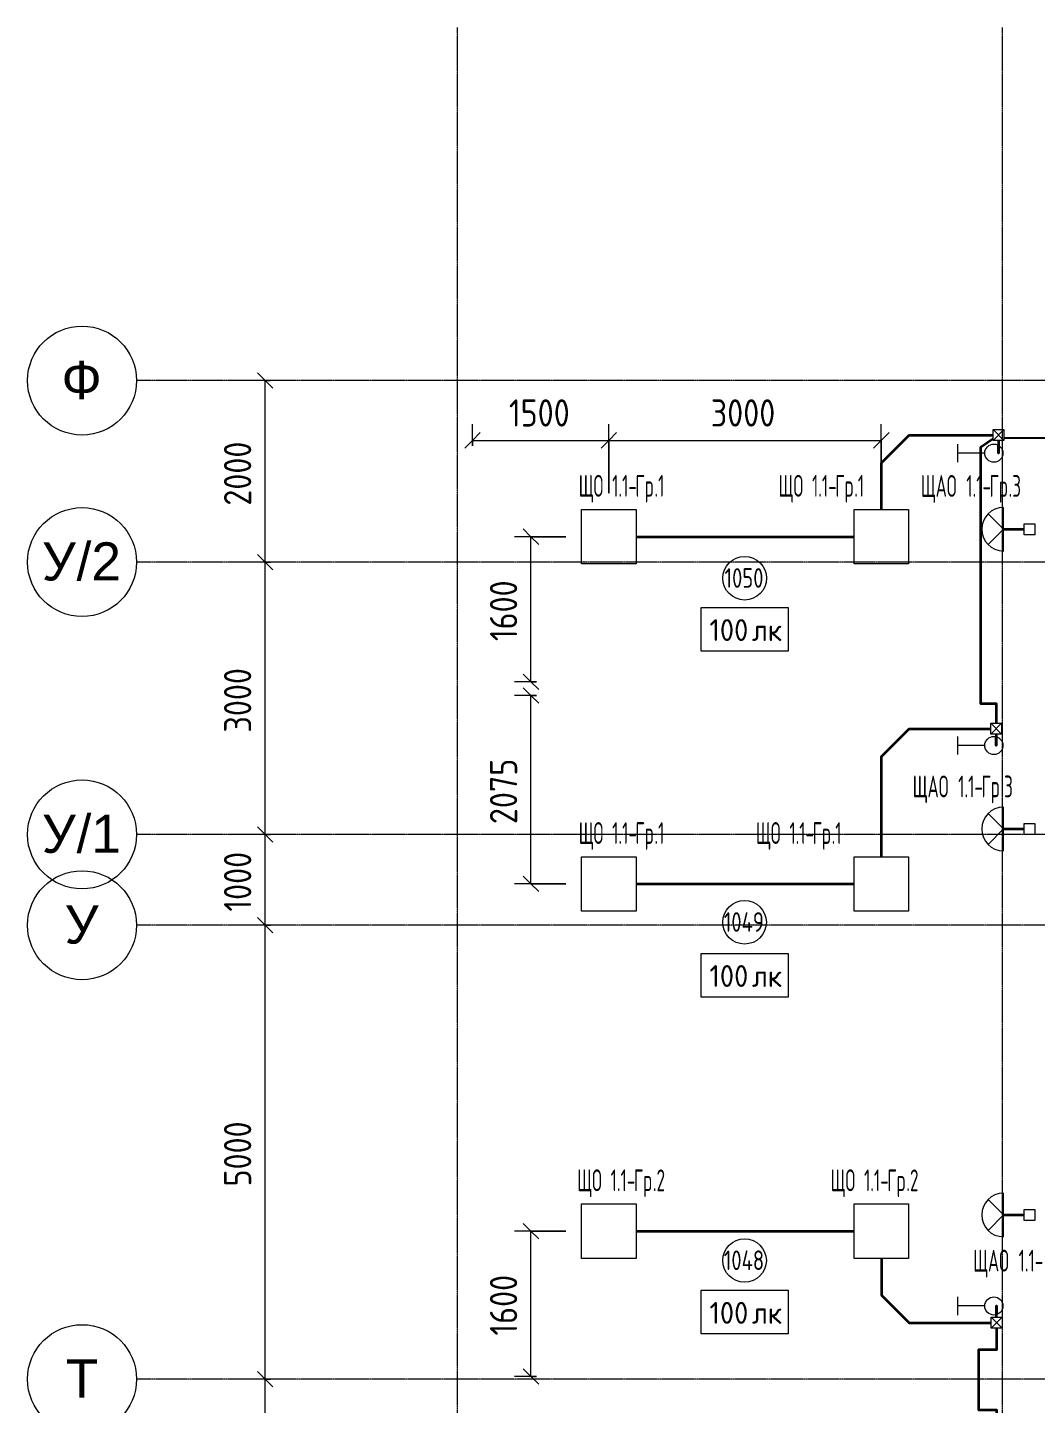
# Model space of a CAD drawing. Header units: millimetres. Extents: x -4730 to 98194, y -4296 to 93388.
# Drawn here: x -4730 to 6378, y 78221 to 93388 of the extents above; entities that cross this region are included whole.
import ezdxf

# ---------------------------------------------------------------- set-up
doc = ezdxf.new("R2010")
doc.units = ezdxf.units.MM
doc.linetypes.add('Линия сетки', pattern=[22.225, 12.7, -3.175, 3.175, -3.175])
doc.layers.add('Короба', color=7, linetype='Continuous', lineweight=25, true_color=0x008000)
doc.layers.add('Типовые аннотации', color=5, linetype='Continuous', lineweight=18, true_color=0x0000ff)
for name, color, linetype, lineweight in [('Марки помещений', 7, 'Continuous', 9), ('Марки силовых электроприборов', 7, 'Continuous', 9), ('Оси', 7, 'Continuous', 9), ('Провода', 7, 'Continuous', 35), ('Размеры', 7, 'Continuous', 9), ('Размеры-120', 7, 'Continuous', 9)]:
    doc.layers.add(name, color=color, linetype=linetype, lineweight=lineweight)
doc.styles.add('Arial_1', font='arial.ttf', dxfattribs={"height": 420})
doc.styles.add('GOST Common', font='GOST_Common.ttf', dxfattribs={"width": 0.6, "height": 240})
doc.styles.add('GOST Common_1', font='GOST_Common.ttf', dxfattribs={"width": 0.9, "height": 300})
doc.styles.add('GOST Common_2', font='GOST_Common.ttf', dxfattribs={"height": 240})
doc.styles.add('GOST Common_3', font='GOST_Common.ttf', dxfattribs={"width": 0.8, "height": 216})
doc.dimstyles.new('ADSK_Проверочный', dxfattribs={"dimscale": 304.8, "dimtxt": 301.714499, "dimasz": 0.556693, "dimexe": 0.590551, "dimexo": 0.590551, "dimgap": 0.19685, "dimtad": 1, "dimdec": 3, "dimrnd": 0.001, "dimdsep": 46, "dimtxsty": 'GOST Common_1', "dimblk1": 'OBLIQUE', "dimblk2": 'OBLIQUE', "dimsah": 1, "dimcen": 0.09, "dimazin": 0, "dimtfac": 1, "dimtdec": 4, "dimtix": 1, "dimtmove": 0, "dimatfit": 3, "dimfxl": 1, "dimtvp": 1, "dimtolj": 1, "dimtzin": 0, "dimarcsym": 2})

# ---------------------------------------------------------------- blocks, each defined once
blk = doc.blocks.new('Ось сетки - Заголовок сетки - Окружность 5 мм-1145995-1-й этаж')
at = {"layer": 'Оси'}
blk.add_circle((0, 0), 5, dxfattribs=at)
blk = doc.blocks.new('DIMBLOCK40-1-й этаж')
at = {"layer": 'Размеры-120'}
for p, q in [((-2115, 78500), (-2200, 78585)), ((-2055, 78500), (-2295, 78500)), ((-2115, 72500), (-2115, 78500)), ((-2115, 78500), (-2030, 78415)), ((-2115, 78500), (-2055, 78500)), ((-2055, 72500), (-2295, 72500)), ((-2115, 72500), (-2200, 72585)), ((-2115, 72500), (-2030, 72415)), ((-2115, 72500), (-2055, 72500))]:
    blk.add_line(p, q, dxfattribs=at)
at = {"layer": 'Размеры-120', "color": 0, "insert": (-2567, 75122), "char_height": 300, "width": 908.21, "attachment_point": 1, "rotation": 90, "line_spacing_factor": 1.022761, "style": 'GOST Common_1'}
blk.add_mtext('6000', dxfattribs=at)
blk = doc.blocks.new('_Oblique')
at = {"color": 0, "linetype": 'ByBlock', "lineweight": -2}
blk.add_line((-0.5, -0.5), (0.5, 0.5), dxfattribs=at)
blk = doc.blocks.new('DIMBLOCK41-1-й этаж')
at = {"layer": 'Размеры-120'}
for p, q in [((-2115, 83500), (-2200, 83585)), ((-2055, 83500), (-2295, 83500)), ((-2115, 78500), (-2115, 83500)), ((-2115, 83500), (-2030, 83415)), ((-2115, 83500), (-2055, 83500)), ((-2115, 78500), (-2200, 78585)), ((-2055, 78500), (-2295, 78500)), ((-2115, 78500), (-2030, 78415)), ((-2115, 78500), (-2055, 78500))]:
    blk.add_line(p, q, dxfattribs=at)
at = {"layer": 'Размеры-120', "color": 0, "insert": (-2567, 80622), "char_height": 300, "width": 908.21, "attachment_point": 1, "rotation": 90, "line_spacing_factor": 1.022761, "style": 'GOST Common_1'}
blk.add_mtext('5000', dxfattribs=at)
blk = doc.blocks.new('DIMBLOCK42-1-й этаж')
at = {"layer": 'Размеры-120'}
for p, q in [((-2055, 84500), (-2295, 84500)), ((-2115, 84500), (-2200, 84585)), ((-2115, 83500), (-2115, 84500)), ((-2115, 84500), (-2030, 84415)), ((-2115, 84500), (-2055, 84500)), ((-2115, 83500), (-2200, 83585)), ((-2055, 83500), (-2295, 83500)), ((-2115, 83500), (-2030, 83415)), ((-2115, 83500), (-2055, 83500))]:
    blk.add_line(p, q, dxfattribs=at)
at = {"layer": 'Размеры-120', "color": 0, "insert": (-2567, 83650), "char_height": 300, "width": 840.71, "attachment_point": 1, "rotation": 90, "line_spacing_factor": 1.022761, "style": 'GOST Common_1'}
blk.add_mtext('1000', dxfattribs=at)
blk = doc.blocks.new('DIMBLOCK43-1-й этаж')
at = {"layer": 'Размеры-120'}
for p, q in [((-2115, 87500), (-2200, 87585)), ((-2055, 87500), (-2295, 87500)), ((-2115, 84500), (-2115, 87500)), ((-2115, 87500), (-2030, 87415)), ((-2115, 87500), (-2055, 87500)), ((-2055, 84500), (-2295, 84500)), ((-2115, 84500), (-2200, 84585)), ((-2115, 84500), (-2030, 84415)), ((-2115, 84500), (-2055, 84500))]:
    blk.add_line(p, q, dxfattribs=at)
at = {"layer": 'Размеры-120', "color": 0, "insert": (-2567, 85622), "char_height": 300, "width": 908.21, "attachment_point": 1, "rotation": 90, "line_spacing_factor": 1.022761, "style": 'GOST Common_1'}
blk.add_mtext('3000', dxfattribs=at)
blk = doc.blocks.new('DIMBLOCK44-1-й этаж')
at = {"layer": 'Размеры-120'}
for p, q in [((-2055, 89500), (-2295, 89500)), ((-2115, 89500), (-2200, 89585)), ((-2115, 87500), (-2115, 89500)), ((-2115, 89500), (-2030, 89415)), ((-2115, 89500), (-2055, 89500)), ((-2115, 87500), (-2200, 87585)), ((-2055, 87500), (-2295, 87500)), ((-2115, 87500), (-2030, 87415)), ((-2115, 87500), (-2055, 87500))]:
    blk.add_line(p, q, dxfattribs=at)
at = {"layer": 'Размеры-120', "color": 0, "insert": (-2567, 88122), "char_height": 300, "width": 908.21, "attachment_point": 1, "rotation": 90, "line_spacing_factor": 1.022761, "style": 'GOST Common_1'}
blk.add_mtext('2000', dxfattribs=at)
blk = doc.blocks.new('ADSK_Марка_Помещение_1_ГОСТ21-501-2011 - Номер-85995-1-й этаж')
at = {"layer": 'Марки помещений'}
blk.add_circle((0, 0), 2, dxfattribs=at)
blk = doc.blocks.new('DIMBLOCK45-1-й этаж')
at = {"layer": 'Размеры-120'}
for p, q in [((1670, 88258), (1670, 89021)), ((1670, 88841), (1755, 88926)), ((4670, 88258), (4670, 89021)), ((4670, 88841), (4755, 88926)), ((1670, 88841), (1585, 88756)), ((1670, 88841), (4670, 88841)), ((1670, 88841), (1670, 88258)), ((4670, 88841), (4585, 88756)), ((4670, 88841), (4670, 88258))]:
    blk.add_line(p, q, dxfattribs=at)
at = {"layer": 'Размеры-120', "color": 0, "insert": (2792, 89293), "char_height": 300, "width": 908.21, "attachment_point": 1, "line_spacing_factor": 1.022761, "style": 'GOST Common_1'}
blk.add_mtext('3000', dxfattribs=at)
blk = doc.blocks.new('DIMBLOCK46-1-й этаж')
at = {"layer": 'Размеры-120'}
for p, q in [((813, 87780), (728, 87865)), ((1195, 87780), (633, 87780)), ((813, 86180), (813, 87780)), ((813, 87780), (898, 87695)), ((813, 87780), (1195, 87780)), ((873, 86180), (633, 86180)), ((813, 86180), (728, 86265)), ((813, 86180), (898, 86095)), ((813, 86180), (873, 86180))]:
    blk.add_line(p, q, dxfattribs=at)
at = {"layer": 'Размеры-120', "color": 0, "insert": (361, 86630), "char_height": 300, "width": 840.71, "attachment_point": 1, "rotation": 90, "line_spacing_factor": 1.022761, "style": 'GOST Common_1'}
blk.add_mtext('1600', dxfattribs=at)
blk = doc.blocks.new('DIMBLOCK47-1-й этаж')
at = {"layer": 'Размеры-120'}
for p, q in [((170, 88781), (170, 89021)), ((170, 88841), (255, 88926)), ((1670, 88258), (1670, 89021)), ((1670, 88841), (1755, 88926)), ((170, 88841), (85, 88756)), ((170, 88841), (1670, 88841)), ((170, 88841), (170, 88781)), ((1670, 88841), (1585, 88756)), ((1670, 88841), (1670, 88258))]:
    blk.add_line(p, q, dxfattribs=at)
at = {"layer": 'Размеры-120', "color": 0, "insert": (570, 89293), "char_height": 300, "width": 840.71, "attachment_point": 1, "line_spacing_factor": 1.022761, "style": 'GOST Common_1'}
blk.add_mtext('1500', dxfattribs=at)
blk = doc.blocks.new('DIMBLOCK48-1-й этаж')
at = {"layer": 'Размеры-120'}
for p, q in [((873, 86030), (633, 86030)), ((813, 86030), (728, 86115)), ((813, 83955), (813, 86030)), ((813, 86030), (898, 85945)), ((813, 86030), (873, 86030)), ((813, 83955), (728, 84040)), ((1195, 83955), (633, 83955)), ((813, 83955), (898, 83870)), ((813, 83955), (1195, 83955))]:
    blk.add_line(p, q, dxfattribs=at)
at = {"layer": 'Размеры-120', "color": 0, "insert": (361, 84614), "char_height": 300, "width": 908.21, "attachment_point": 1, "rotation": 90, "line_spacing_factor": 1.022761, "style": 'GOST Common_1'}
blk.add_mtext('2075', dxfattribs=at)
blk = doc.blocks.new('DIMBLOCK49-1-й этаж')
at = {"layer": 'Размеры-120'}
for p, q in [((1195, 80130), (633, 80130)), ((813, 80130), (728, 80215)), ((813, 78530), (813, 80130)), ((813, 80130), (898, 80045)), ((813, 80130), (1195, 80130)), ((813, 78530), (728, 78615)), ((873, 78530), (633, 78530)), ((813, 78530), (898, 78445)), ((813, 78530), (873, 78530))]:
    blk.add_line(p, q, dxfattribs=at)
at = {"layer": 'Размеры-120', "color": 0, "insert": (361, 78980), "char_height": 300, "width": 840.71, "attachment_point": 1, "rotation": 90, "line_spacing_factor": 1.022761, "style": 'GOST Common_1'}
blk.add_mtext('1600', dxfattribs=at)
blk = doc.blocks.new('Морка помещения_освещённость_ - Морка помещения_освещённость_-1484368-1-й этаж')
at = {"layer": 'Марки помещений', "color": 190, "true_color": 0x8000ff}
for p, q in [((-4, 0), (-4, 4)), ((-4, 4), (4, 4)), ((4, 4), (4, 0)), ((4, 0), (-4, 0))]:
    blk.add_line(p, q, dxfattribs=at)

msp = doc.modelspace()

# ---------------------------------------------------------------- linework, layer by layer
at = {"layer": 'Короба'}
msp.add_line((6020, 88868.5), (6500, 88868.5), dxfattribs=at)
at = {"layer": 'Оси', "linetype": 'Линия сетки'}
for p, q in [((0, 93388.3703), (0, -3096.3487)), ((6000, 93388.3703), (6000, -3096.3487)), ((98194.2682, 89500), (-3530.0173, 89500)), ((98194.2682, 87500), (-3530.0173, 87500)), ((98194.2682, 84500), (-3530.0173, 84500)), ((98194.2682, 83500), (-3530.0173, 83500)), ((98194.2682, 78500), (-3530.0173, 78500))]:
    msp.add_line(p, q, dxfattribs=at)
at = {"layer": 'Провода'}
for p, q in [((6015, 87862.0378), (6241.2352, 87862.0372)), ((1970, 87780), (4370, 87780)), ((6015, 84560.0006), (6241.2352, 84560)), ((1970, 83955), (4370, 83955)), ((6015, 80308.6839), (6241.2352, 80308.6833)), ((1970, 80130), (4370, 80130))]:
    msp.add_line(p, q, dxfattribs=at)
at = {"layer": 'Провода', "flags": 128}
for points in [[(4670.6064, 88080), (4671.6479, 88595.2027), (4977.064, 88900.0016), (5900, 88900.0001)], [(5900, 88857.9892), (5763.3987, 88762.3437), (5763.3987, 85942.3437), (5934.9952, 85942.3437), (5934.999, 85725)], [(5959.9986, 88840), (5959.9952, 88700), (5959.9952, 88786.2307)], [(4670.3972, 84255), (4671.8604, 85360.2023), (4977.064, 85665.0016), (5875, 85665.0001)], [(5934.9984, 85605), (5934.9952, 85480), (5934.9952, 85576.6575)], [(4670.6734, 79830), (4671.5799, 79426.1321), (4977.064, 79121.3324), (5880, 79121.3309)], [(5939.9984, 79181.3308), (5939.9952, 79306.1618), (5939.9952, 79210.971)], [(5939.999, 79061.3308), (5939.9952, 78821.3329), (5739.9952, 78821.3329), (5739.9952, 78161.3329), (5939.9952, 78161.3329), (5939.9991, 77901.3308)]]:
    msp.add_lwpolyline(points, dxfattribs=at)
at = {"layer": 'Типовые аннотации', "color": 7}
for p, q in [((5900, 88960), (6020, 88960)), ((5900, 88840), (5900, 88960)), ((5900, 88960), (6020, 88840)), ((5900, 88840), (6020, 88960)), ((6020, 88960), (6020, 88840)), ((6020, 88840), (5900, 88840)), ((5875, 85725), (5995, 85725)), ((5875, 85605), (5875, 85725)), ((5875, 85725), (5995, 85605)), ((5875, 85605), (5995, 85725)), ((5995, 85725), (5995, 85605)), ((5995, 85605), (5875, 85605)), ((5880, 79181.3308), (6000, 79181.3308)), ((5880, 79061.3308), (5880, 79181.3308)), ((5880, 79181.3308), (6000, 79061.3308)), ((5880, 79061.3308), (6000, 79181.3308)), ((6000, 79181.3308), (6000, 79061.3308)), ((6000, 79061.3308), (5880, 79061.3308))]:
    msp.add_line(p, q, dxfattribs=at)
at = {"layer": 'Типовые аннотации'}
for p, q in [((5509.3567, 88800), (5509.3567, 88600)), ((5809.3567, 88700), (5509.3567, 88700)), ((1370, 88080), (1970, 88080)), ((1370, 87480), (1370, 88080)), ((1970, 88080), (1970, 87480)), ((4370, 88080), (4970, 88080)), ((4370, 87480), (4370, 88080)), ((4970, 88080), (4970, 87480)), ((1970, 87480), (1370, 87480)), ((4970, 87480), (4370, 87480)), ((5509.3567, 85580), (5509.3567, 85380)), ((5809.3567, 85480), (5509.3567, 85480)), ((1370, 84255), (1970, 84255)), ((1370, 83655), (1370, 84255)), ((1970, 84255), (1970, 83655)), ((4370, 84255), (4970, 84255)), ((4370, 83655), (4370, 84255)), ((4970, 84255), (4970, 83655)), ((1970, 83655), (1370, 83655)), ((4970, 83655), (4370, 83655)), ((1370, 80430), (1970, 80430)), ((1370, 79830), (1370, 80430)), ((1970, 80430), (1970, 79830)), ((4370, 80430), (4970, 80430)), ((4370, 79830), (4370, 80430)), ((4970, 80430), (4970, 79830)), ((1970, 79830), (1370, 79830)), ((4970, 79830), (4370, 79830)), ((5509.3567, 79406.1618), (5509.3567, 79206.1618)), ((5809.3567, 79306.1618), (5509.3567, 79306.1618))]:
    msp.add_line(p, q, dxfattribs=at)
at = {"layer": 'Типовые аннотации', "color": 1, "true_color": 0xff0000}
for p, q in [((6015, 87862.0372), (5845.2944, 88031.7429)), ((6015, 87622.0372), (6015, 88102.0372)), ((6015, 87862.0372), (5845.2944, 87692.3316)), ((6241.2352, 87922.0372), (6361.2352, 87922.0372)), ((6241.2352, 87802.0372), (6241.2352, 87922.0372)), ((6361.2352, 87922.0372), (6361.2352, 87802.0372)), ((6361.2352, 87802.0372), (6241.2352, 87802.0372)), ((6015, 84320), (6015, 84800)), ((6015, 84560), (5845.2944, 84729.7056)), ((6015, 84560), (5845.2944, 84390.2944)), ((6241.2352, 84620), (6361.2352, 84620)), ((6241.2352, 84500), (6241.2352, 84620)), ((6361.2352, 84500), (6241.2352, 84500)), ((6361.2352, 84620), (6361.2352, 84500)), ((6015, 80068.6833), (6015, 80548.6833)), ((6015, 80308.6833), (5845.2944, 80478.3889)), ((6015, 80308.6833), (5845.2944, 80138.9777)), ((6241.2352, 80368.6833), (6361.2352, 80368.6833)), ((6241.2352, 80248.6833), (6241.2352, 80368.6833)), ((6361.2352, 80248.6833), (6241.2352, 80248.6833)), ((6361.2352, 80368.6833), (6361.2352, 80248.6833))]:
    msp.add_line(p, q, dxfattribs=at)
at = {"layer": 'Типовые аннотации'}
for centre in [(5909.3567, 88700), (5909.3567, 85480), (5909.3567, 79306.1618)]:
    msp.add_circle(centre, 100, dxfattribs=at)
at = {"layer": 'Типовые аннотации', "color": 1, "true_color": 0xff0000}
for centre in [(6015, 87862.0372), (6015, 84560), (6015, 80308.6833)]:
    msp.add_arc(centre, 240, 90, 270, dxfattribs=at)

# ---------------------------------------------------------------- block references
at = {"layer": 'Марки помещений', "xscale": 120, "yscale": 120, "zscale": 120}
for p in [(3165.4551, 87322.4212), (3164.173, 83532.5937), (3164.173, 79806.5697)]:
    msp.add_blockref('ADSK_Марка_Помещение_1_ГОСТ21-501-2011 - Номер-85995-1-й этаж', p, dxfattribs=at)
at = {"layer": 'Марки помещений', "color": 190, "true_color": 0x8000ff, "xscale": 120, "yscale": 120, "zscale": 120}
for p in [(3165.4551, 86519.5452), (3165.4551, 82709.0159), (3165.4551, 78998.3909)]:
    msp.add_blockref('Морка помещения_освещённость_ - Морка помещения_освещённость_-1484368-1-й этаж', p, dxfattribs=at)
at = {"layer": 'Оси', "xscale": 120, "yscale": 120, "zscale": 120, "rotation": 90}
for p in [(-4130.0173, 89500), (-4130.0173, 87500), (-4130.0173, 84500), (-4130.0173, 83500), (-4130.0173, 78500)]:
    msp.add_blockref('Ось сетки - Заголовок сетки - Окружность 5 мм-1145995-1-й этаж', p, dxfattribs=at)

# ---------------------------------------------------------------- texts
at = {"layer": 'Марки помещений', "char_height": 216, "attachment_point": 1, "style": 'GOST Common_3'}
for s, insert, width in [('1050', (2944.3391, 87433.2084), 546.4302), ('1049', (2936.3371, 83643.3809), 561.8226), ('1048', (2936.3371, 79917.3569), 561.8226)]:
    msp.add_mtext(s, dxfattribs=dict(at, insert=insert, width=width))
at = {"layer": 'Марки помещений', "color": 190, "true_color": 0x8000ff, "char_height": 240, "attachment_point": 1, "style": 'GOST Common_2'}
for s, insert, width in [('100', (2777.5712, 86871.2571), 567.59475), ('лк', (3245.8837, 86871.2571), 413.67075), ('100', (2777.5712, 83060.7279), 567.59475), ('лк', (3245.8837, 83060.7279), 413.67075), ('100', (2777.5712, 79350.1028), 567.59475), ('лк', (3245.8837, 79350.1028), 413.67075)]:
    msp.add_mtext(s, dxfattribs=dict(at, insert=insert, width=width))
at = {"layer": 'Марки силовых электроприборов', "char_height": 240, "attachment_point": 1, "style": 'GOST Common'}
for s, insert, width in [('ЩО', (1338.0853, 88460.1824), 340.55685), (' 1.1-', (1619.0728, 88460.1824), 415.5948), ('Гр', (1961.9728, 88460.1824), 253.9746), ('.1', (2171.5228, 88460.1824), 138.5316), ('ЩО', (3538.7026, 88460.1824), 340.55685), (' 1.1-', (3819.6901, 88460.1824), 415.5948), ('Гр', (4162.5901, 88460.1824), 253.9746), ('.1', (4372.1401, 88460.1824), 138.5316), ('ЩАО', (5104.4555, 88458.6339), 502.17705), (' 1.1-', (5518.793, 88458.6339), 415.5948), ('Гр', (5861.693, 88458.6339), 253.9746), ('.3', (6071.243, 88458.6339), 173.1645), ('ЩАО', (5015.0284, 85148.5681), 502.17705), (' 1.1-', (5429.3659, 85148.5681), 415.5948), ('Гр', (5772.2659, 85148.5681), 253.9746), ('.3', (5981.8159, 85148.5681), 173.1645), ('ЩО', (1338.0853, 84635.1824), 340.55685), (' 1.1-', (1619.0728, 84635.1824), 415.5948), ('Гр', (1961.9728, 84635.1824), 253.9746), ('.1', (2171.5228, 84635.1824), 138.5316), ('ЩО', (3289.5812, 84635.1824), 340.55685), (' 1.1-', (3570.5687, 84635.1824), 415.5948), ('Гр', (3913.4687, 84635.1824), 253.9746), ('.1', (4123.0187, 84635.1824), 138.5316), ('ЩО', (1321.5253, 80810.1824), 340.55685), (' 1.1-', (1602.5128, 80810.1824), 415.5948), ('Гр', (1945.4128, 80810.1824), 253.9746), ('.2', (2154.9628, 80810.1824), 178.93665), ('ЩО', (4111.4954, 80810.1824), 340.55685), (' 1.1-', (4392.4829, 80810.1824), 415.5948), ('Гр', (4735.3829, 80810.1824), 253.9746), ('.2', (4944.9329, 80810.1824), 178.93665), ('ЩАО', (5680.2768, 79924.9067), 502.17705), (' 1.1-', (6094.6143, 79924.9067), 415.5948)]:
    msp.add_mtext(s, dxfattribs=dict(at, insert=insert, width=width))
at = {"layer": 'Оси', "char_height": 420, "attachment_point": 1, "style": 'Arial_1'}
for s, insert, width in [('\\fArial|b0|i0|c204|p34|;Ф', (-4357.3219, 89717.441), 548.35425), ('\\fArial|b0|i0|c204|p34|;У', (-4571.5219, 87717.441), 461.772), ('/2', (-4190.5219, 87717.441), 606.07575), ('\\fArial|b0|i0|c204|p34|;У', (-4571.5219, 84717.441), 461.772), ('/1', (-4190.5219, 84717.441), 606.07575), ('\\fArial|b0|i0|c204|p34|;У', (-4321.3219, 83717.441), 461.772), ('\\fArial|b0|i0|c204|p34|;Т', (-4309.9219, 78717.441), 432.91125)]:
    msp.add_mtext(s, dxfattribs=dict(at, insert=insert, width=width))

# ---------------------------------------------------------------- dimensions: what is measured, and where the dimension line sits
at = {"layer": 'Размеры'}
for base, p1, p2, override, picture, middle in [((-2115.17, 89500), (-2235.1518, 87500), (-2235.1518, 89500), {"dimpost": '<>', "dimfxl": 2000}, 'DIMBLOCK44-1-й этаж', (-2325.17, 88500)), ((812.9523, 87780), (692.9704, 86180), (1374.764, 87780), {"dimpost": '<>', "dimfxl": 1739.207426}, 'DIMBLOCK46-1-й этаж', (602.9523, 86980)), ((-2115.17, 87500), (-2235.1518, 84500), (-2235.1518, 87500), {"dimpost": '<>', "dimfxl": 3000}, 'DIMBLOCK43-1-й этаж', (-2325.17, 86000)), ((812.9523, 86030), (1374.764, 83955), (692.9704, 86030), {"dimpost": '<>', "dimfxl": 2184.139984}, 'DIMBLOCK48-1-й этаж', (602.9523, 84992.5)), ((-2115.17, 84500), (-2235.1518, 83500), (-2235.1518, 84500), {"dimpost": '<>', "dimfxl": 1000}, 'DIMBLOCK42-1-й этаж', (-2325.17, 84000)), ((-2115.17, 83500), (-2235.1518, 78500), (-2235.1518, 83500), {"dimpost": '<>', "dimfxl": 5000}, 'DIMBLOCK41-1-й этаж', (-2325.17, 81000)), ((812.9523, 80130), (692.9704, 78530), (1374.764, 80130), {"dimpost": '<>', "dimfxl": 1739.207426}, 'DIMBLOCK49-1-й этаж', (602.9523, 79330)), ((-2115.17, 78500), (-2235.1518, 72500), (-2235.1518, 78500), {"dimpost": '<>', "dimfxl": 6000}, 'DIMBLOCK40-1-й этаж', (-2325.17, 75500))]:
    dim = msp.add_linear_dim(base=base, p1=p1, p2=p2, angle=90, dimstyle='ADSK_Проверочный', override=override, dxfattribs=at)
    dim.commit()
    dim.dimension.update_dxf_attribs({"geometry": picture, "text_midpoint": middle})
for base, p1, p2, override, picture, middle in [((1670, 88840.9662), (170, 88960.9481), (1670, 88077.5), {"dimpost": '<>', "dimfxl": 1740.827521}, 'DIMBLOCK47-1-й этаж', (920, 89050.9662)), ((4670, 88840.9662), (1670, 88077.5), (4670, 88077.5), {"dimpost": '<>', "dimfxl": 3000}, 'DIMBLOCK45-1-й этаж', (3170, 89050.9662))]:
    dim = msp.add_linear_dim(base=base, p1=p1, p2=p2, dimstyle='ADSK_Проверочный', override=override, dxfattribs=at)
    dim.commit()
    dim.dimension.update_dxf_attribs({"geometry": picture, "text_midpoint": middle})

doc.saveas('drawing.dxf')
